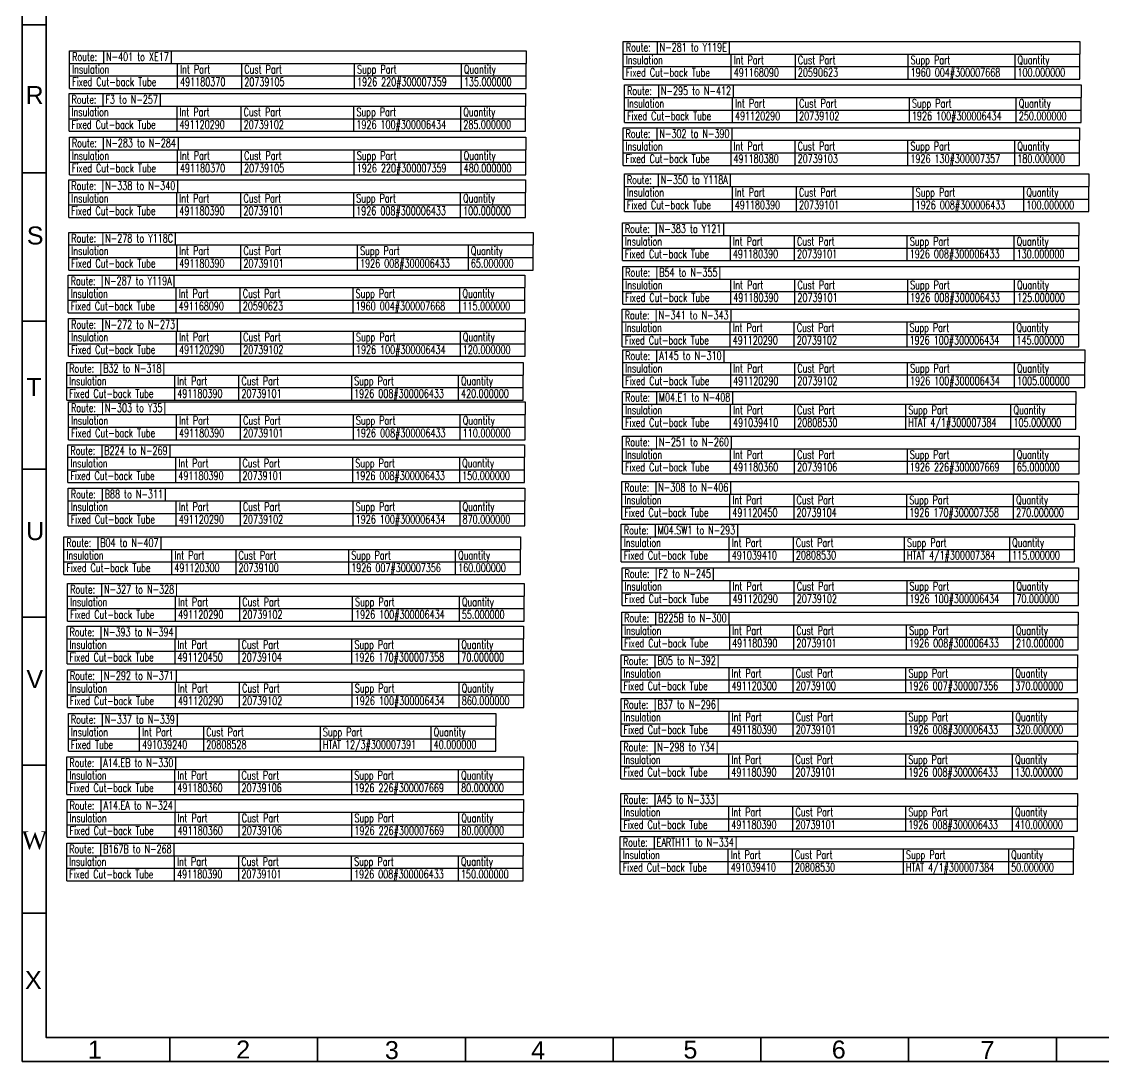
# Model space of a CAD drawing. Header units: millimetres. Extents: x -78 to 6757, y -2226 to 2184.
# Drawn here: x 3036 to 3940, y -873 to -4 of the extents above; entities that cross this region are included whole.
import ezdxf

# ---------------------------------------------------------------- set-up
doc = ezdxf.new("R2010")
doc.units = ezdxf.units.MM
doc.layers.add('Leoni-Framelayer', color=7, linetype='Continuous')
doc.styles.add('HS-TABLE-INSULATION', font='ROMANS.SHX', dxfattribs={"width": 0.7, "height": 7})
doc.styles.get("Standard").update_dxf_attribs({"font": 'TIMES.TTF'})
doc.linetypes.add('ZIPPED_TUBE', pattern='A,0.0001,-0.25,["~",Standard,S=1,R=0,X=-0.3,Y=-0.6],-0.25', length=0.5001)

# ---------------------------------------------------------------- blocks, each defined once
blk = doc.blocks.new('3rd page_new')
at = {"color": 92, "linetype": 'Continuous'}
blk.add_lwpolyline([(5136.47, -873.03), (3036.47, -873.03), (3036.47, 2096.98), (5136.47, 2096.98), (5136.47, -873.03), (5136.47, -873.03)], dxfattribs=at)
at = {"layer": 'Leoni-Framelayer', "linetype": 'Continuous', "lineweight": 35}
for p, q in [((3056.47, -6.78), (3036.47, -6.78)), ((3056.47, -130.53), (3036.47, -130.53)), ((3056.47, -254.28), (3036.47, -254.28)), ((3056.47, -378.03), (3036.47, -378.03)), ((3056.47, -501.78), (3036.47, -501.78)), ((3056.47, -625.53), (3036.47, -625.53)), ((3056.47, -749.28), (3036.47, -749.28)), ((3159.99, -873.03), (3159.99, -853.03)), ((3283.52, -873.03), (3283.52, -853.03)), ((3407.05, -873.03), (3407.05, -853.03)), ((3530.58, -873.03), (3530.58, -853.03)), ((3654.11, -873.03), (3654.11, -853.03)), ((3777.64, -873.03), (3777.64, -853.03)), ((3901.17, -873.03), (3901.17, -853.03))]:
    blk.add_line(p, q, dxfattribs=at)
for points in [[(5136.47, -873.03), (5136.47, 2096.97), (3036.47, 2096.97), (3036.47, -873.03)], [(5116.47, -853.03), (5116.47, 2076.97), (3056.47, 2076.97), (3056.47, -853.03)]]:
    blk.add_lwpolyline(points, close=True, dxfattribs=at)
at = {"layer": 'Leoni-Framelayer', "linetype": 'Continuous', "lineweight": 35, "char_height": 15}
for s, insert, width, attachment_point in [('{\\fArial|b0|i0|c0|p34;R}', (3039.25, -57.88), 1.6999, 1), ('{\\fArial|b0|i0|c0|p34;S}', (3040.34, -175.27), 1.6999, 1), ('{\\fArial|b0|i0|c0|p34;T}', (3039.91, -301.94), 1.6999, 1), ('{\\fArial|b0|i0|c0|p34;U}', (3039.79, -422.37), 1.6999, 1), ('{\\fArial|b0|i0|c0|p34;V}', (3040.02, -545.89), 1.6999, 1), ('W', (3036, -680.68), 1.6999, 1), ('{\\fArial|b0|i0|c0|p34;X}', (3038.83, -797.56), 1.6999, 1), ('{\\fArial|b0|i0|c0|p34;1}', (3091.38, -855.65), 125.5593, 1), ('{\\fArial|b0|i0|c0|p34;2}', (3227.05, -855.61), 1.6999, 3), ('{\\fArial|b0|i0|c0|p34;3}', (3351.41, -856.09), 1.6999, 3), ('{\\fArial|b0|i0|c0|p34;4}', (3473.7, -856.26), 1.6999, 3), ('{\\fArial|b0|i0|c0|p34;5}', (3589.37, -855.67), 1.6999, 1), ('{\\fArial|b0|i0|c0|p34;6}', (3725.05, -855.64), 1.6999, 3), ('{\\fArial|b0|i0|c0|p34;7}', (3849.4, -856.12), 1.6999, 3)]:
    blk.add_mtext(s, dxfattribs=dict(at, insert=insert, width=width, attachment_point=attachment_point))
blk = doc.blocks.new('3rd page_new1')
at = {"linetype": 'ZIPPED_TUBE'}
blk.add_blockref('3rd page_new', (0, 0), dxfattribs=at)
blk.add_blockref('3rd page_new', (0, 0), dxfattribs=at)
blk = doc.blocks.new('3rdpage')
at = {"linetype": 'ZIPPED_TUBE'}
blk.add_blockref('3rd page_new1', (0, 0), dxfattribs=at)
blk = doc.blocks.new('3rdpage_')
at = {"linetype": 'ZIPPED_TUBE'}
blk.add_blockref('3rdpage', (0, 0), dxfattribs=at)

msp = doc.modelspace()

# ---------------------------------------------------------------- linework, layer by layer
at = {"color": 7, "linetype": 'Continuous'}
for points in [[(3539.02, -31.1), (3539.02, -20.6)], [(3539.02, -20.6), (3920.75, -20.6)], [(3920.75, -20.6), (3920.75, -31.1)], [(3076.15, -38.96), (3076.15, -28.46)], [(3076.15, -28.46), (3457.88, -28.46)], [(3457.88, -28.46), (3457.88, -38.96)], [(3539.02, -31.1), (3920.75, -31.1)], [(3539.02, -52.1), (3539.02, -31.1)], [(3539.02, -52.1), (3539.02, -31.1)], [(3539.02, -31.1), (3920.75, -31.1)], [(3629.32, -52.1), (3629.32, -31.1)], [(3682.96, -52.1), (3682.96, -31.1)], [(3777.23, -52.1), (3777.23, -31.1)], [(3866.6, -52.1), (3866.6, -31.1)], [(3920.75, -52.1), (3920.75, -31.1)], [(3920.75, -52.1), (3920.75, -31.1)], [(3076.15, -38.96), (3457.88, -38.96)], [(3076.15, -59.96), (3076.15, -38.96)], [(3076.15, -59.96), (3076.15, -38.96)], [(3076.15, -38.96), (3457.88, -38.96)], [(3166.45, -59.96), (3166.45, -38.96)], [(3220.09, -59.96), (3220.09, -38.96)], [(3314.36, -59.96), (3314.36, -38.96)], [(3403.73, -59.96), (3403.73, -38.96)], [(3457.88, -59.96), (3457.88, -38.96)], [(3457.88, -59.96), (3457.88, -38.96)], [(3539.02, -41.6), (3920.75, -41.6)], [(3076.15, -49.46), (3457.88, -49.46)], [(3539.02, -52.1), (3920.75, -52.1)], [(3539.02, -52.1), (3920.75, -52.1)], [(3076.15, -59.96), (3457.88, -59.96)], [(3076.15, -59.96), (3457.88, -59.96)], [(3540.11, -67.45), (3540.11, -56.95)], [(3540.11, -56.95), (3921.84, -56.95)], [(3921.84, -56.95), (3921.84, -67.45)], [(3075.64, -74.66), (3075.64, -64.16)], [(3075.64, -64.16), (3457.37, -64.16)], [(3457.37, -64.16), (3457.37, -74.66)], [(3540.11, -67.45), (3921.84, -67.45)], [(3540.11, -88.45), (3540.11, -67.45)], [(3540.11, -88.45), (3540.11, -67.45)], [(3540.11, -67.45), (3921.84, -67.45)], [(3630.41, -88.45), (3630.41, -67.45)], [(3684.05, -88.45), (3684.05, -67.45)], [(3778.32, -88.45), (3778.32, -67.45)], [(3867.69, -88.45), (3867.69, -67.45)], [(3921.84, -88.45), (3921.84, -67.45)], [(3921.84, -88.45), (3921.84, -67.45)], [(3075.64, -74.66), (3457.37, -74.66)], [(3075.64, -95.66), (3075.64, -74.66)], [(3075.64, -95.66), (3075.64, -74.66)], [(3075.64, -74.66), (3457.37, -74.66)], [(3165.94, -95.66), (3165.94, -74.66)], [(3219.58, -95.66), (3219.58, -74.66)], [(3313.85, -95.66), (3313.85, -74.66)], [(3403.22, -95.66), (3403.22, -74.66)], [(3457.37, -95.66), (3457.37, -74.66)], [(3457.37, -95.66), (3457.37, -74.66)], [(3540.11, -77.95), (3921.84, -77.95)], [(3075.64, -85.16), (3457.37, -85.16)], [(3540.11, -88.45), (3921.84, -88.45)], [(3540.11, -88.45), (3921.84, -88.45)], [(3075.64, -95.66), (3457.37, -95.66)], [(3075.64, -95.66), (3457.37, -95.66)], [(3538.84, -103.21), (3538.84, -92.71)], [(3538.84, -92.71), (3920.57, -92.71)], [(3920.57, -92.71), (3920.57, -103.21)], [(3075.97, -111.07), (3075.97, -100.57)], [(3075.97, -100.57), (3457.7, -100.57)], [(3457.7, -100.57), (3457.7, -111.07)], [(3538.84, -103.21), (3920.57, -103.21)], [(3538.84, -124.21), (3538.84, -103.21)], [(3538.84, -124.21), (3538.84, -103.21)], [(3538.84, -103.21), (3920.57, -103.21)], [(3629.14, -124.21), (3629.14, -103.21)], [(3682.78, -124.21), (3682.78, -103.21)], [(3777.05, -124.21), (3777.05, -103.21)], [(3866.41, -124.21), (3866.41, -103.21)], [(3920.57, -124.21), (3920.57, -103.21)], [(3920.57, -124.21), (3920.57, -103.21)], [(3075.97, -111.07), (3457.7, -111.07)], [(3075.97, -132.07), (3075.97, -111.07)], [(3075.97, -132.07), (3075.97, -111.07)], [(3075.97, -111.07), (3457.7, -111.07)], [(3166.27, -132.07), (3166.27, -111.07)], [(3219.91, -132.07), (3219.91, -111.07)], [(3314.18, -132.07), (3314.18, -111.07)], [(3403.55, -132.07), (3403.55, -111.07)], [(3457.7, -132.07), (3457.7, -111.07)], [(3457.7, -132.07), (3457.7, -111.07)], [(3538.84, -113.71), (3920.57, -113.71)], [(3075.97, -121.57), (3457.7, -121.57)], [(3538.84, -124.21), (3920.57, -124.21)], [(3538.84, -124.21), (3920.57, -124.21)], [(3075.97, -132.07), (3457.7, -132.07)], [(3075.97, -132.07), (3457.7, -132.07)], [(3539.96, -141.84), (3539.96, -131.34)], [(3539.96, -131.34), (3928.22, -131.34)], [(3928.22, -131.34), (3928.22, -141.84)], [(3075.46, -146.78), (3075.46, -136.28)], [(3075.46, -136.28), (3457.19, -136.28)], [(3457.19, -136.28), (3457.19, -146.78)], [(3539.96, -141.84), (3928.22, -141.84)], [(3539.96, -162.84), (3539.96, -141.84)], [(3539.96, -162.84), (3539.96, -141.84)], [(3539.96, -141.84), (3928.22, -141.84)], [(3630.26, -162.84), (3630.26, -141.84)], [(3683.9, -162.84), (3683.9, -141.84)], [(3781.43, -162.84), (3781.43, -141.84)], [(3874.07, -162.84), (3874.07, -141.84)], [(3928.22, -162.84), (3928.22, -141.84)], [(3928.22, -162.84), (3928.22, -141.84)], [(3075.46, -146.78), (3457.19, -146.78)], [(3075.46, -167.78), (3075.46, -146.78)], [(3075.46, -167.78), (3075.46, -146.78)], [(3075.46, -146.78), (3457.19, -146.78)], [(3165.76, -167.78), (3165.76, -146.78)], [(3219.4, -167.78), (3219.4, -146.78)], [(3313.67, -167.78), (3313.67, -146.78)], [(3403.03, -167.78), (3403.03, -146.78)], [(3457.19, -167.78), (3457.19, -146.78)], [(3457.19, -167.78), (3457.19, -146.78)], [(3539.96, -152.34), (3928.22, -152.34)], [(3075.46, -157.28), (3457.19, -157.28)], [(3075.46, -167.78), (3457.19, -167.78)], [(3075.46, -167.78), (3457.19, -167.78)], [(3539.96, -162.84), (3928.22, -162.84)], [(3539.96, -162.84), (3928.22, -162.84)], [(3075.44, -190.64), (3075.44, -180.14)], [(3075.44, -180.14), (3463.71, -180.14)], [(3463.71, -180.14), (3463.71, -190.64)], [(3538.31, -182.78), (3538.31, -172.28)], [(3538.31, -172.28), (3920.04, -172.28)], [(3920.04, -172.28), (3920.04, -182.78)], [(3538.31, -182.78), (3920.04, -182.78)], [(3538.31, -203.78), (3538.31, -182.78)], [(3538.31, -203.78), (3538.31, -182.78)], [(3538.31, -182.78), (3920.04, -182.78)], [(3628.61, -203.78), (3628.61, -182.78)], [(3682.25, -203.78), (3682.25, -182.78)], [(3776.52, -203.78), (3776.52, -182.78)], [(3865.89, -203.78), (3865.89, -182.78)], [(3920.04, -203.78), (3920.04, -182.78)], [(3920.04, -203.78), (3920.04, -182.78)], [(3075.44, -190.64), (3463.71, -190.64)], [(3075.44, -211.64), (3075.44, -190.64)], [(3075.44, -211.64), (3075.44, -190.64)], [(3075.44, -190.64), (3463.71, -190.64)], [(3165.74, -211.64), (3165.74, -190.64)], [(3219.38, -211.64), (3219.38, -190.64)], [(3316.92, -211.64), (3316.92, -190.64)], [(3409.55, -211.64), (3409.55, -190.64)], [(3463.71, -211.64), (3463.71, -190.64)], [(3463.71, -211.64), (3463.71, -190.64)], [(3538.31, -193.28), (3920.04, -193.28)], [(3075.44, -201.14), (3463.71, -201.14)], [(3538.31, -203.78), (3920.04, -203.78)], [(3538.31, -203.78), (3920.04, -203.78)], [(3074.93, -226.35), (3074.93, -215.85)], [(3074.93, -215.85), (3456.66, -215.85)], [(3075.44, -211.64), (3463.71, -211.64)], [(3075.44, -211.64), (3463.71, -211.64)], [(3456.66, -215.85), (3456.66, -226.35)], [(3538.64, -219.2), (3538.64, -208.7)], [(3538.64, -208.7), (3920.37, -208.7)], [(3920.37, -208.7), (3920.37, -219.2)], [(3538.64, -219.2), (3920.37, -219.2)], [(3538.64, -240.2), (3538.64, -219.2)], [(3538.64, -240.2), (3538.64, -219.2)], [(3538.64, -219.2), (3920.37, -219.2)], [(3628.94, -240.2), (3628.94, -219.2)], [(3682.58, -240.2), (3682.58, -219.2)], [(3776.85, -240.2), (3776.85, -219.2)], [(3866.22, -240.2), (3866.22, -219.2)], [(3920.37, -240.2), (3920.37, -219.2)], [(3920.37, -240.2), (3920.37, -219.2)], [(3074.93, -226.35), (3456.66, -226.35)], [(3074.93, -247.35), (3074.93, -226.35)], [(3074.93, -247.35), (3074.93, -226.35)], [(3074.93, -226.35), (3456.66, -226.35)], [(3165.23, -247.35), (3165.23, -226.35)], [(3218.87, -247.35), (3218.87, -226.35)], [(3313.14, -247.35), (3313.14, -226.35)], [(3402.51, -247.35), (3402.51, -226.35)], [(3456.66, -247.35), (3456.66, -226.35)], [(3456.66, -247.35), (3456.66, -226.35)], [(3538.64, -229.7), (3920.37, -229.7)], [(3074.93, -236.85), (3456.66, -236.85)], [(3538.64, -240.2), (3920.37, -240.2)], [(3538.64, -240.2), (3920.37, -240.2)], [(3074.93, -247.35), (3456.66, -247.35)], [(3074.93, -247.35), (3456.66, -247.35)], [(3075.26, -262.76), (3075.26, -252.26)], [(3075.26, -252.26), (3456.99, -252.26)], [(3456.99, -252.26), (3456.99, -262.76)], [(3538.13, -254.9), (3538.13, -244.4)], [(3538.13, -244.4), (3919.86, -244.4)], [(3919.86, -244.4), (3919.86, -254.9)], [(3538.13, -254.9), (3919.86, -254.9)], [(3538.13, -275.9), (3538.13, -254.9)], [(3538.13, -275.9), (3538.13, -254.9)], [(3538.13, -254.9), (3919.86, -254.9)], [(3628.43, -275.9), (3628.43, -254.9)], [(3682.07, -275.9), (3682.07, -254.9)], [(3776.34, -275.9), (3776.34, -254.9)], [(3865.7, -275.9), (3865.7, -254.9)], [(3919.86, -275.9), (3919.86, -254.9)], [(3919.86, -275.9), (3919.86, -254.9)], [(3075.26, -262.76), (3456.99, -262.76)], [(3075.26, -283.76), (3075.26, -262.76)], [(3075.26, -283.76), (3075.26, -262.76)], [(3075.26, -262.76), (3456.99, -262.76)], [(3165.56, -283.76), (3165.56, -262.76)], [(3219.2, -283.76), (3219.2, -262.76)], [(3313.47, -283.76), (3313.47, -262.76)], [(3402.84, -283.76), (3402.84, -262.76)], [(3456.99, -283.76), (3456.99, -262.76)], [(3456.99, -283.76), (3456.99, -262.76)], [(3538.13, -265.4), (3919.86, -265.4)], [(3075.26, -273.26), (3456.99, -273.26)], [(3538.13, -275.9), (3919.86, -275.9)], [(3538.13, -275.9), (3919.86, -275.9)], [(3538.58, -288.87), (3538.58, -278.37)], [(3538.58, -278.37), (3924.96, -278.37)], [(3924.96, -278.37), (3924.96, -288.87)], [(3073.76, -299.46), (3073.76, -288.96)], [(3073.76, -288.96), (3455.49, -288.96)], [(3075.26, -283.76), (3456.99, -283.76)], [(3075.26, -283.76), (3456.99, -283.76)], [(3455.49, -288.96), (3455.49, -299.46)], [(3538.58, -288.87), (3924.96, -288.87)], [(3538.58, -309.87), (3538.58, -288.87)], [(3538.58, -309.87), (3538.58, -288.87)], [(3538.58, -288.87), (3924.96, -288.87)], [(3628.88, -309.87), (3628.88, -288.87)], [(3682.52, -309.87), (3682.52, -288.87)], [(3776.79, -309.87), (3776.79, -288.87)], [(3866.16, -309.87), (3866.16, -288.87)], [(3924.96, -309.87), (3924.96, -288.87)], [(3924.96, -309.87), (3924.96, -288.87)], [(3073.76, -299.46), (3455.49, -299.46)], [(3073.76, -320.46), (3073.76, -299.46)], [(3073.76, -320.46), (3073.76, -299.46)], [(3073.76, -299.46), (3455.49, -299.46)], [(3164.06, -320.46), (3164.06, -299.46)], [(3217.7, -320.46), (3217.7, -299.46)], [(3311.97, -320.46), (3311.97, -299.46)], [(3401.33, -320.46), (3401.33, -299.46)], [(3455.49, -320.46), (3455.49, -299.46)], [(3455.49, -320.46), (3455.49, -299.46)], [(3538.58, -299.37), (3924.96, -299.37)], [(3073.76, -309.96), (3455.49, -309.96)], [(3538.46, -323.68), (3538.46, -313.18)], [(3538.46, -313.18), (3917.39, -313.18)], [(3538.58, -309.87), (3924.96, -309.87)], [(3538.58, -309.87), (3924.96, -309.87)], [(3917.39, -313.18), (3917.39, -323.68)], [(3073.76, -320.46), (3455.49, -320.46)], [(3073.76, -320.46), (3455.49, -320.46)], [(3075.2, -332.43), (3075.2, -321.93)], [(3075.2, -321.93), (3456.93, -321.93)], [(3456.93, -321.93), (3456.93, -332.43)], [(3538.46, -323.68), (3917.39, -323.68)], [(3538.46, -344.68), (3538.46, -323.68)], [(3538.46, -344.68), (3538.46, -323.68)], [(3538.46, -323.68), (3917.39, -323.68)], [(3628.76, -344.68), (3628.76, -323.68)], [(3682.4, -344.68), (3682.4, -323.68)], [(3775.27, -344.68), (3775.27, -323.68)], [(3863.24, -344.68), (3863.24, -323.68)], [(3917.39, -344.68), (3917.39, -323.68)], [(3917.39, -344.68), (3917.39, -323.68)], [(3075.2, -332.43), (3456.93, -332.43)], [(3075.2, -353.43), (3075.2, -332.43)], [(3075.2, -353.43), (3075.2, -332.43)], [(3075.2, -332.43), (3456.93, -332.43)], [(3165.5, -353.43), (3165.5, -332.43)], [(3219.14, -353.43), (3219.14, -332.43)], [(3313.41, -353.43), (3313.41, -332.43)], [(3402.78, -353.43), (3402.78, -332.43)], [(3456.93, -353.43), (3456.93, -332.43)], [(3456.93, -353.43), (3456.93, -332.43)], [(3538.46, -334.18), (3917.39, -334.18)], [(3075.2, -342.93), (3456.93, -342.93)], [(3538.4, -360.98), (3538.4, -350.48)], [(3538.4, -350.48), (3920.13, -350.48)], [(3538.46, -344.68), (3917.39, -344.68)], [(3538.46, -344.68), (3917.39, -344.68)], [(3920.13, -350.48), (3920.13, -360.98)], [(3074.69, -368.14), (3074.69, -357.64)], [(3074.69, -357.64), (3456.42, -357.64)], [(3075.2, -353.43), (3456.93, -353.43)], [(3075.2, -353.43), (3456.93, -353.43)], [(3456.42, -357.64), (3456.42, -368.14)], [(3538.4, -360.98), (3920.13, -360.98)], [(3538.4, -381.98), (3538.4, -360.98)], [(3538.4, -381.98), (3538.4, -360.98)], [(3538.4, -360.98), (3920.13, -360.98)], [(3628.7, -381.98), (3628.7, -360.98)], [(3682.34, -381.98), (3682.34, -360.98)], [(3776.61, -381.98), (3776.61, -360.98)], [(3865.98, -381.98), (3865.98, -360.98)], [(3920.13, -381.98), (3920.13, -360.98)], [(3920.13, -381.98), (3920.13, -360.98)], [(3074.69, -368.14), (3456.42, -368.14)], [(3074.69, -389.14), (3074.69, -368.14)], [(3074.69, -389.14), (3074.69, -368.14)], [(3074.69, -368.14), (3456.42, -368.14)], [(3164.99, -389.14), (3164.99, -368.14)], [(3218.63, -389.14), (3218.63, -368.14)], [(3312.9, -389.14), (3312.9, -368.14)], [(3402.27, -389.14), (3402.27, -368.14)], [(3456.42, -389.14), (3456.42, -368.14)], [(3456.42, -389.14), (3456.42, -368.14)], [(3074.69, -378.64), (3456.42, -378.64)], [(3538.4, -371.48), (3920.13, -371.48)], [(3537.87, -398.9), (3537.87, -388.4)], [(3537.87, -388.4), (3919.6, -388.4)], [(3538.4, -381.98), (3920.13, -381.98)], [(3538.4, -381.98), (3920.13, -381.98)], [(3919.6, -388.4), (3919.6, -398.9)], [(3074.69, -389.14), (3456.42, -389.14)], [(3074.69, -389.14), (3456.42, -389.14)], [(3075.02, -404.55), (3075.02, -394.05)], [(3075.02, -394.05), (3456.75, -394.05)], [(3456.75, -394.05), (3456.75, -404.55)], [(3075.02, -404.55), (3456.75, -404.55)], [(3075.02, -425.55), (3075.02, -404.55)], [(3075.02, -425.55), (3075.02, -404.55)], [(3075.02, -404.55), (3456.75, -404.55)], [(3165.32, -425.55), (3165.32, -404.55)], [(3218.96, -425.55), (3218.96, -404.55)], [(3313.23, -425.55), (3313.23, -404.55)], [(3402.6, -425.55), (3402.6, -404.55)], [(3456.75, -425.55), (3456.75, -404.55)], [(3456.75, -425.55), (3456.75, -404.55)], [(3537.87, -398.9), (3919.6, -398.9)], [(3537.87, -419.9), (3537.87, -398.9)], [(3537.87, -419.9), (3537.87, -398.9)], [(3537.87, -398.9), (3919.6, -398.9)], [(3628.17, -419.9), (3628.17, -398.9)], [(3681.81, -419.9), (3681.81, -398.9)], [(3776.08, -419.9), (3776.08, -398.9)], [(3865.45, -419.9), (3865.45, -398.9)], [(3919.6, -419.9), (3919.6, -398.9)], [(3919.6, -419.9), (3919.6, -398.9)], [(3075.02, -415.05), (3456.75, -415.05)], [(3537.87, -409.4), (3919.6, -409.4)], [(3537.36, -434.61), (3537.36, -424.11)], [(3537.36, -424.11), (3916.29, -424.11)], [(3537.87, -419.9), (3919.6, -419.9)], [(3537.87, -419.9), (3919.6, -419.9)], [(3916.29, -424.11), (3916.29, -434.61)], [(3075.02, -425.55), (3456.75, -425.55)], [(3075.02, -425.55), (3456.75, -425.55)], [(3071.31, -445.1), (3071.31, -434.6)], [(3071.31, -434.6), (3453.05, -434.6)], [(3453.05, -434.6), (3453.05, -445.1)], [(3537.36, -434.61), (3916.29, -434.61)], [(3537.36, -455.61), (3537.36, -434.61)], [(3537.36, -455.61), (3537.36, -434.61)], [(3537.36, -434.61), (3916.29, -434.61)], [(3627.66, -455.61), (3627.66, -434.61)], [(3681.3, -455.61), (3681.3, -434.61)], [(3774.17, -455.61), (3774.17, -434.61)], [(3862.14, -455.61), (3862.14, -434.61)], [(3916.29, -455.61), (3916.29, -434.61)], [(3916.29, -455.61), (3916.29, -434.61)], [(3071.31, -445.1), (3453.05, -445.1)], [(3071.31, -466.1), (3071.31, -445.1)], [(3071.31, -466.1), (3071.31, -445.1)], [(3071.31, -445.1), (3453.05, -445.1)], [(3161.61, -466.1), (3161.61, -445.1)], [(3215.26, -466.1), (3215.26, -445.1)], [(3309.52, -466.1), (3309.52, -445.1)], [(3398.89, -466.1), (3398.89, -445.1)], [(3453.05, -466.1), (3453.05, -445.1)], [(3453.05, -466.1), (3453.05, -445.1)], [(3537.36, -445.11), (3916.29, -445.11)], [(3071.31, -455.6), (3453.05, -455.6)], [(3537.36, -455.61), (3916.29, -455.61)], [(3537.36, -455.61), (3916.29, -455.61)], [(3538.08, -471), (3538.08, -460.5)], [(3538.08, -460.5), (3919.82, -460.5)], [(3919.82, -460.5), (3919.82, -471)], [(3071.31, -466.1), (3453.05, -466.1)], [(3071.31, -466.1), (3453.05, -466.1)], [(3074.49, -484.12), (3074.49, -473.62)], [(3074.49, -473.62), (3456.23, -473.62)], [(3456.23, -473.62), (3456.23, -484.12)], [(3538.08, -471), (3919.82, -471)], [(3538.08, -492), (3538.08, -471)], [(3538.08, -492), (3538.08, -471)], [(3538.08, -471), (3919.82, -471)], [(3628.38, -492), (3628.38, -471)], [(3682.03, -492), (3682.03, -471)], [(3776.29, -492), (3776.29, -471)], [(3865.66, -492), (3865.66, -471)], [(3919.82, -492), (3919.82, -471)], [(3919.82, -492), (3919.82, -471)], [(3074.49, -484.12), (3456.23, -484.12)], [(3074.49, -505.12), (3074.49, -484.12)], [(3074.49, -505.12), (3074.49, -484.12)], [(3074.49, -484.12), (3456.23, -484.12)], [(3164.79, -505.12), (3164.79, -484.12)], [(3218.44, -505.12), (3218.44, -484.12)], [(3312.7, -505.12), (3312.7, -484.12)], [(3402.07, -505.12), (3402.07, -484.12)], [(3456.23, -505.12), (3456.23, -484.12)], [(3456.23, -505.12), (3456.23, -484.12)], [(3538.08, -481.5), (3919.82, -481.5)], [(3074.49, -494.62), (3456.23, -494.62)], [(3538.08, -492), (3919.82, -492)], [(3538.08, -492), (3919.82, -492)], [(3074.49, -505.12), (3456.23, -505.12)], [(3074.49, -505.12), (3456.23, -505.12)], [(3537.74, -508.09), (3537.74, -497.59)], [(3537.74, -497.59), (3919.47, -497.59)], [(3919.47, -497.59), (3919.47, -508.09)], [(3073.98, -519.82), (3073.98, -509.32)], [(3073.98, -509.32), (3455.71, -509.32)], [(3455.71, -509.32), (3455.71, -519.82)], [(3537.74, -508.09), (3919.47, -508.09)], [(3537.74, -529.09), (3537.74, -508.09)], [(3537.74, -529.09), (3537.74, -508.09)], [(3537.74, -508.09), (3919.47, -508.09)], [(3628.04, -529.09), (3628.04, -508.09)], [(3681.68, -529.09), (3681.68, -508.09)], [(3775.95, -529.09), (3775.95, -508.09)], [(3865.32, -529.09), (3865.32, -508.09)], [(3919.47, -529.09), (3919.47, -508.09)], [(3919.47, -529.09), (3919.47, -508.09)], [(3073.98, -519.82), (3455.71, -519.82)], [(3073.98, -540.82), (3073.98, -519.82)], [(3073.98, -540.82), (3073.98, -519.82)], [(3073.98, -519.82), (3455.71, -519.82)], [(3164.28, -540.82), (3164.28, -519.82)], [(3217.92, -540.82), (3217.92, -519.82)], [(3312.19, -540.82), (3312.19, -519.82)], [(3401.56, -540.82), (3401.56, -519.82)], [(3455.71, -540.82), (3455.71, -519.82)], [(3455.71, -540.82), (3455.71, -519.82)], [(3537.74, -518.59), (3919.47, -518.59)], [(3073.98, -530.32), (3455.71, -530.32)], [(3537.23, -543.79), (3537.23, -533.29)], [(3537.23, -533.29), (3918.96, -533.29)], [(3537.74, -529.09), (3919.47, -529.09)], [(3537.74, -529.09), (3919.47, -529.09)], [(3918.96, -533.29), (3918.96, -543.79)], [(3073.98, -540.82), (3455.71, -540.82)], [(3073.98, -540.82), (3455.71, -540.82)], [(3074.31, -556.23), (3074.31, -545.73)], [(3074.31, -545.73), (3456.04, -545.73)], [(3456.04, -545.73), (3456.04, -556.23)], [(3537.23, -543.79), (3918.96, -543.79)], [(3537.23, -564.79), (3537.23, -543.79)], [(3537.23, -564.79), (3537.23, -543.79)], [(3537.23, -543.79), (3918.96, -543.79)], [(3627.53, -564.79), (3627.53, -543.79)], [(3681.17, -564.79), (3681.17, -543.79)], [(3775.44, -564.79), (3775.44, -543.79)], [(3864.8, -564.79), (3864.8, -543.79)], [(3918.96, -564.79), (3918.96, -543.79)], [(3918.96, -564.79), (3918.96, -543.79)], [(3074.31, -556.23), (3456.04, -556.23)], [(3074.31, -577.23), (3074.31, -556.23)], [(3074.31, -577.23), (3074.31, -556.23)], [(3074.31, -556.23), (3456.04, -556.23)], [(3164.61, -577.23), (3164.61, -556.23)], [(3218.25, -577.23), (3218.25, -556.23)], [(3312.52, -577.23), (3312.52, -556.23)], [(3401.89, -577.23), (3401.89, -556.23)], [(3456.04, -577.23), (3456.04, -556.23)], [(3456.04, -577.23), (3456.04, -556.23)], [(3537.23, -554.29), (3918.96, -554.29)], [(3074.31, -566.73), (3456.04, -566.73)], [(3537.23, -564.79), (3918.96, -564.79)], [(3537.23, -564.79), (3918.96, -564.79)], [(3074.31, -577.23), (3456.04, -577.23)], [(3074.31, -577.23), (3456.04, -577.23)], [(3537.26, -580.36), (3537.26, -569.86)], [(3537.26, -569.86), (3918.99, -569.86)], [(3918.99, -569.86), (3918.99, -580.36)], [(3075.1, -592.87), (3075.1, -582.37)], [(3075.1, -582.37), (3432.61, -582.37)], [(3432.61, -582.37), (3432.61, -592.87)], [(3537.26, -580.36), (3918.99, -580.36)], [(3537.26, -601.36), (3537.26, -580.36)], [(3537.26, -601.36), (3537.26, -580.36)], [(3537.26, -580.36), (3918.99, -580.36)], [(3627.56, -601.36), (3627.56, -580.36)], [(3681.2, -601.36), (3681.2, -580.36)], [(3775.47, -601.36), (3775.47, -580.36)], [(3864.84, -601.36), (3864.84, -580.36)], [(3918.99, -601.36), (3918.99, -580.36)], [(3918.99, -601.36), (3918.99, -580.36)], [(3075.1, -592.87), (3432.61, -592.87)], [(3075.1, -613.87), (3075.1, -592.87)], [(3075.1, -613.87), (3075.1, -592.87)], [(3075.1, -592.87), (3432.61, -592.87)], [(3134.64, -613.87), (3134.64, -592.87)], [(3188.29, -613.87), (3188.29, -592.87)], [(3285.82, -613.87), (3285.82, -592.87)], [(3378.45, -613.87), (3378.45, -592.87)], [(3432.61, -613.87), (3432.61, -592.87)], [(3432.61, -613.87), (3432.61, -592.87)], [(3537.26, -590.86), (3918.99, -590.86)], [(3075.1, -603.37), (3432.61, -603.37)], [(3537.05, -615.91), (3537.05, -605.41)], [(3537.05, -605.41), (3918.78, -605.41)], [(3537.26, -601.36), (3918.99, -601.36)], [(3537.26, -601.36), (3918.99, -601.36)], [(3918.78, -605.41), (3918.78, -615.91)], [(3075.1, -613.87), (3432.61, -613.87)], [(3075.1, -613.87), (3432.61, -613.87)], [(3073.85, -629), (3073.85, -618.5)], [(3073.85, -618.5), (3455.58, -618.5)], [(3455.58, -618.5), (3455.58, -629)], [(3537.05, -615.91), (3918.78, -615.91)], [(3537.05, -636.91), (3537.05, -615.91)], [(3537.05, -636.91), (3537.05, -615.91)], [(3537.05, -615.91), (3918.78, -615.91)], [(3627.35, -636.91), (3627.35, -615.91)], [(3680.99, -636.91), (3680.99, -615.91)], [(3775.26, -636.91), (3775.26, -615.91)], [(3864.62, -636.91), (3864.62, -615.91)], [(3918.78, -636.91), (3918.78, -615.91)], [(3918.78, -636.91), (3918.78, -615.91)], [(3073.85, -629), (3455.58, -629)], [(3073.85, -650), (3073.85, -629)], [(3073.85, -650), (3073.85, -629)], [(3073.85, -629), (3455.58, -629)], [(3164.15, -650), (3164.15, -629)], [(3217.79, -650), (3217.79, -629)], [(3312.06, -650), (3312.06, -629)], [(3401.42, -650), (3401.42, -629)], [(3455.58, -650), (3455.58, -629)], [(3455.58, -650), (3455.58, -629)], [(3537.05, -626.41), (3918.78, -626.41)], [(3073.85, -639.5), (3455.58, -639.5)], [(3537.05, -636.91), (3918.78, -636.91)], [(3537.05, -636.91), (3918.78, -636.91)], [(3073.85, -650), (3455.58, -650)], [(3073.85, -650), (3455.58, -650)], [(3537.03, -659.77), (3537.03, -649.27)], [(3537.03, -649.27), (3918.76, -649.27)], [(3918.76, -649.27), (3918.76, -659.77)], [(3074.01, -664.74), (3074.01, -654.24)], [(3074.01, -654.24), (3455.74, -654.24)], [(3455.74, -654.24), (3455.74, -664.74)], [(3537.03, -659.77), (3918.76, -659.77)], [(3537.03, -680.77), (3537.03, -659.77)], [(3537.03, -680.77), (3537.03, -659.77)], [(3537.03, -659.77), (3918.76, -659.77)], [(3627.33, -680.77), (3627.33, -659.77)], [(3680.97, -680.77), (3680.97, -659.77)], [(3775.24, -680.77), (3775.24, -659.77)], [(3864.61, -680.77), (3864.61, -659.77)], [(3918.76, -680.77), (3918.76, -659.77)], [(3918.76, -680.77), (3918.76, -659.77)], [(3074.01, -664.74), (3455.74, -664.74)], [(3074.01, -685.74), (3074.01, -664.74)], [(3074.01, -685.74), (3074.01, -664.74)], [(3074.01, -664.74), (3455.74, -664.74)], [(3164.31, -685.74), (3164.31, -664.74)], [(3217.95, -685.74), (3217.95, -664.74)], [(3312.22, -685.74), (3312.22, -664.74)], [(3401.58, -685.74), (3401.58, -664.74)], [(3455.74, -685.74), (3455.74, -664.74)], [(3455.74, -685.74), (3455.74, -664.74)], [(3074.01, -675.24), (3455.74, -675.24)], [(3537.03, -670.27), (3918.76, -670.27)], [(3074.01, -685.74), (3455.74, -685.74)], [(3074.01, -685.74), (3455.74, -685.74)], [(3536.52, -695.48), (3536.52, -684.98)], [(3536.52, -684.98), (3915.45, -684.98)], [(3537.03, -680.77), (3918.76, -680.77)], [(3537.03, -680.77), (3918.76, -680.77)], [(3915.45, -684.98), (3915.45, -695.48)], [(3073.67, -701.12), (3073.67, -690.62)], [(3073.67, -690.62), (3455.4, -690.62)], [(3455.4, -690.62), (3455.4, -701.12)], [(3536.52, -695.48), (3915.45, -695.48)], [(3536.52, -716.48), (3536.52, -695.48)], [(3536.52, -716.48), (3536.52, -695.48)], [(3536.52, -695.48), (3915.45, -695.48)], [(3626.82, -716.48), (3626.82, -695.48)], [(3680.46, -716.48), (3680.46, -695.48)], [(3773.33, -716.48), (3773.33, -695.48)], [(3861.3, -716.48), (3861.3, -695.48)], [(3915.45, -716.48), (3915.45, -695.48)], [(3915.45, -716.48), (3915.45, -695.48)], [(3073.67, -701.12), (3455.4, -701.12)], [(3073.67, -722.12), (3073.67, -701.12)], [(3073.67, -722.12), (3073.67, -701.12)], [(3073.67, -701.12), (3455.4, -701.12)], [(3163.97, -722.12), (3163.97, -701.12)], [(3217.61, -722.12), (3217.61, -701.12)], [(3311.88, -722.12), (3311.88, -701.12)], [(3401.24, -722.12), (3401.24, -701.12)], [(3455.4, -722.12), (3455.4, -701.12)], [(3455.4, -722.12), (3455.4, -701.12)], [(3073.67, -711.62), (3455.4, -711.62)], [(3536.52, -705.98), (3915.45, -705.98)], [(3073.67, -722.12), (3455.4, -722.12)], [(3073.67, -722.12), (3455.4, -722.12)], [(3536.52, -716.48), (3915.45, -716.48)], [(3536.52, -716.48), (3915.45, -716.48)]]:
    msp.add_lwpolyline(points, dxfattribs=at)

# ---------------------------------------------------------------- block references
at = {"linetype": 'ZIPPED_TUBE'}
msp.add_blockref('3rdpage_', (0, 0), dxfattribs=at)

# ---------------------------------------------------------------- texts
at = {"color": 7, "linetype": 'Continuous', "style": 'HS-TABLE-INSULATION', "width": 0.7}
for p in [(3541.12, -29), (3078.25, -36.86), (3542.21, -65.35), (3077.74, -72.56), (3540.94, -101.11), (3078.07, -108.97), (3542.06, -139.74), (3077.56, -144.68), (3540.41, -180.68), (3077.54, -188.54), (3540.74, -217.1), (3077.03, -224.25), (3540.23, -252.8), (3077.36, -260.66), (3540.68, -286.77), (3075.86, -297.36), (3540.56, -321.58), (3077.3, -330.33), (3540.5, -358.88), (3076.79, -366.04), (3077.12, -402.45), (3539.97, -396.8), (3539.46, -432.51), (3073.41, -443), (3540.18, -468.9), (3076.59, -482.02), (3539.84, -505.99), (3076.08, -517.72), (3539.33, -541.69), (3076.41, -554.13), (3539.36, -578.26), (3077.2, -590.77), (3539.15, -613.81), (3075.95, -626.9), (3539.13, -657.67), (3076.11, -662.64), (3538.62, -693.38), (3075.77, -699.02)]:
    msp.add_text('Route:', height=7, dxfattribs=at).set_placement(p)
at = {"color": 92, "linetype": 'Continuous', "style": 'HS-TABLE-INSULATION', "width": 0.7}
for s, p in [('[N-281 to Y119E]', (3566.53, -29)), ('[N-401 to XE17]', (3103.66, -36.86)), ('Fixed Cut-back Tube ', (3541.12, -50)), ('491168090 ', (3631.42, -50)), ('20590623 ', (3685.06, -50)), ('1960 004#300007668 ', (3779.33, -50)), ('100.000000 ', (3868.7, -50)), ('Fixed Cut-back Tube ', (3078.25, -57.86)), ('491180370 ', (3168.55, -57.86)), ('20739105 ', (3222.19, -57.86)), ('1926 220#300007359 ', (3316.46, -57.86)), ('135.000000 ', (3405.83, -57.86)), ('[N-295 to N-412]', (3567.62, -65.35)), ('[F3 to N-257]', (3103.15, -72.56)), ('Fixed Cut-back Tube ', (3542.21, -86.35)), ('491120290 ', (3632.51, -86.35)), ('20739102 ', (3686.15, -86.35)), ('1926 100#300006434 ', (3780.42, -86.35)), ('250.000000 ', (3869.79, -86.35)), ('Fixed Cut-back Tube ', (3077.74, -93.56)), ('491120290 ', (3168.04, -93.56)), ('20739102 ', (3221.68, -93.56)), ('1926 100#300006434 ', (3315.95, -93.56)), ('285.000000 ', (3405.32, -93.56)), ('[N-302 to N-390]', (3566.35, -101.11)), ('[N-283 to N-284]', (3103.48, -108.97)), ('Fixed Cut-back Tube ', (3540.94, -122.11)), ('491180380 ', (3631.24, -122.11)), ('20739103 ', (3684.88, -122.11)), ('1926 130#300007357 ', (3779.15, -122.11)), ('180.000000 ', (3868.51, -122.11)), ('Fixed Cut-back Tube ', (3078.07, -129.97)), ('491180370 ', (3168.37, -129.97)), ('20739105 ', (3222.01, -129.97)), ('1926 220#300007359 ', (3316.28, -129.97)), ('480.000000 ', (3405.65, -129.97)), ('[N-350 to Y118A]', (3567.47, -139.74)), ('[N-338 to N-340]', (3102.97, -144.68)), ('Fixed Cut-back Tube ', (3542.06, -160.74)), ('491180390 ', (3632.36, -160.74)), ('20739101 ', (3686, -160.74)), ('1926 008#300006433 ', (3783.53, -160.74)), ('100.000000 ', (3876.17, -160.74)), ('Fixed Cut-back Tube ', (3077.56, -165.68)), ('491180390 ', (3167.86, -165.68)), ('20739101 ', (3221.5, -165.68)), ('1926 008#300006433 ', (3315.77, -165.68)), ('100.000000 ', (3405.13, -165.68)), ('[N-278 to Y118C]', (3102.95, -188.54)), ('[N-383 to Y121]', (3565.82, -180.68)), ('Fixed Cut-back Tube ', (3540.41, -201.68)), ('491180390 ', (3630.71, -201.68)), ('20739101 ', (3684.35, -201.68)), ('1926 008#300006433 ', (3778.62, -201.68)), ('130.000000 ', (3867.99, -201.68)), ('Fixed Cut-back Tube ', (3077.54, -209.54)), ('491180390 ', (3167.84, -209.54)), ('20739101 ', (3221.48, -209.54)), ('1926 008#300006433 ', (3319.02, -209.54)), ('65.000000 ', (3411.65, -209.54)), ('[N-287 to Y119A]', (3102.44, -224.25)), ('[B54 to N-355]', (3566.15, -217.1)), ('Fixed Cut-back Tube ', (3540.74, -238.1)), ('491180390 ', (3631.04, -238.1)), ('20739101 ', (3684.68, -238.1)), ('1926 008#300006433 ', (3778.95, -238.1)), ('125.000000 ', (3868.32, -238.1)), ('Fixed Cut-back Tube ', (3077.03, -245.25)), ('491168090 ', (3167.33, -245.25)), ('20590623 ', (3220.97, -245.25)), ('1960 004#300007668 ', (3315.24, -245.25)), ('115.000000 ', (3404.61, -245.25)), ('[N-272 to N-273]', (3102.77, -260.66)), ('[N-341 to N-343]', (3565.64, -252.8)), ('Fixed Cut-back Tube ', (3540.23, -273.8)), ('491120290 ', (3630.53, -273.8)), ('20739102 ', (3684.17, -273.8)), ('1926 100#300006434 ', (3778.44, -273.8)), ('145.000000 ', (3867.8, -273.8)), ('Fixed Cut-back Tube ', (3077.36, -281.66)), ('491120290 ', (3167.66, -281.66)), ('20739102 ', (3221.3, -281.66)), ('1926 100#300006434 ', (3315.57, -281.66)), ('120.000000 ', (3404.94, -281.66)), ('[A145 to N-310]', (3566.09, -286.77)), ('[B32 to N-318]', (3101.27, -297.36)), ('Fixed Cut-back Tube ', (3540.68, -307.77)), ('491120290 ', (3630.98, -307.77)), ('20739102 ', (3684.62, -307.77)), ('1926 100#300006434 ', (3778.89, -307.77)), ('1005.000000 ', (3868.26, -307.77)), ('Fixed Cut-back Tube ', (3075.86, -318.36)), ('491180390 ', (3166.16, -318.36)), ('20739101 ', (3219.8, -318.36)), ('1926 008#300006433 ', (3314.07, -318.36)), ('420.000000 ', (3403.43, -318.36)), ('[M04.E1 to N-408]', (3565.97, -321.58)), ('[N-303 to Y35]', (3102.71, -330.33)), ('HTAT 4/1#300007384 ', (3777.37, -342.58)), ('1926 008#300006433 ', (3315.51, -351.33)), ('Fixed Cut-back Tube ', (3540.56, -342.58)), ('491039410 ', (3630.86, -342.58)), ('20808530 ', (3684.5, -342.58)), ('105.000000 ', (3865.34, -342.58)), ('Fixed Cut-back Tube ', (3077.3, -351.33)), ('491180390 ', (3167.6, -351.33)), ('20739101 ', (3221.24, -351.33)), ('110.000000 ', (3404.88, -351.33)), ('[N-251 to N-260]', (3565.91, -358.88)), ('[B224 to N-269]', (3102.2, -366.04)), ('Fixed Cut-back Tube ', (3076.79, -387.04)), ('1926 008#300006433 ', (3315, -387.04)), ('Fixed Cut-back Tube ', (3540.5, -379.88)), ('491180360 ', (3630.8, -379.88)), ('20739106 ', (3684.44, -379.88)), ('1926 226#300007669 ', (3778.71, -379.88)), ('65.000000 ', (3868.08, -379.88)), ('491180390 ', (3167.09, -387.04)), ('20739101 ', (3220.73, -387.04)), ('150.000000 ', (3404.37, -387.04)), ('[N-308 to N-406]', (3565.38, -396.8)), ('[B88 to N-311]', (3102.53, -402.45)), ('1926 100#300006434 ', (3315.33, -423.45)), ('Fixed Cut-back Tube ', (3539.97, -417.8)), ('491120450 ', (3630.27, -417.8)), ('20739104 ', (3683.91, -417.8)), ('1926 170#300007358 ', (3778.18, -417.8)), ('270.000000 ', (3867.55, -417.8)), ('Fixed Cut-back Tube ', (3077.12, -423.45)), ('491120290 ', (3167.42, -423.45)), ('20739102 ', (3221.06, -423.45)), ('870.000000 ', (3404.7, -423.45)), ('[M04.SW1 to N-293]', (3564.87, -432.51)), ('[B04 to N-407]', (3098.82, -443)), ('Fixed Cut-back Tube ', (3539.46, -453.51)), ('491039410 ', (3629.76, -453.51)), ('20808530 ', (3683.4, -453.51)), ('HTAT 4/1#300007384 ', (3776.27, -453.51)), ('115.000000 ', (3864.24, -453.51)), ('Fixed Cut-back Tube ', (3073.41, -464)), ('491120300 ', (3163.71, -464)), ('20739100 ', (3217.36, -464)), ('1926 007#300007356 ', (3311.62, -464)), ('160.000000 ', (3400.99, -464)), ('[F2 to N-245]', (3565.59, -468.9)), ('[N-327 to N-328]', (3102, -482.02)), ('Fixed Cut-back Tube ', (3540.18, -489.9)), ('491120290 ', (3630.48, -489.9)), ('20739102 ', (3684.13, -489.9)), ('1926 100#300006434 ', (3778.39, -489.9)), ('70.000000 ', (3867.76, -489.9)), ('Fixed Cut-back Tube ', (3076.59, -503.02)), ('491120290 ', (3166.89, -503.02)), ('20739102 ', (3220.54, -503.02)), ('1926 100#300006434 ', (3314.8, -503.02)), ('55.000000 ', (3404.17, -503.02)), ('[B225B to N-300]', (3565.25, -505.99)), ('[N-393 to N-394]', (3101.49, -517.72)), ('Fixed Cut-back Tube ', (3539.84, -526.99)), ('491180390 ', (3630.14, -526.99)), ('20739101 ', (3683.78, -526.99)), ('1926 008#300006433 ', (3778.05, -526.99)), ('210.000000 ', (3867.42, -526.99)), ('Fixed Cut-back Tube ', (3076.08, -538.72)), ('491120450 ', (3166.38, -538.72)), ('20739104 ', (3220.02, -538.72)), ('1926 170#300007358 ', (3314.29, -538.72)), ('70.000000 ', (3403.66, -538.72)), ('[B05 to N-392]', (3564.74, -541.69)), ('[N-292 to N-371]', (3101.82, -554.13)), ('Fixed Cut-back Tube ', (3539.33, -562.69)), ('491120300 ', (3629.63, -562.69)), ('20739100 ', (3683.27, -562.69)), ('1926 007#300007356 ', (3777.54, -562.69)), ('370.000000 ', (3866.9, -562.69)), ('Fixed Cut-back Tube ', (3076.41, -575.13)), ('491120290 ', (3166.71, -575.13)), ('20739102 ', (3220.35, -575.13)), ('1926 100#300006434 ', (3314.62, -575.13)), ('860.000000 ', (3403.99, -575.13)), ('[B37 to N-296]', (3564.77, -578.26)), ('[N-337 to N-339]', (3102.61, -590.77)), ('Fixed Cut-back Tube ', (3539.36, -599.26)), ('491180390 ', (3629.66, -599.26)), ('20739101 ', (3683.3, -599.26)), ('1926 008#300006433 ', (3777.57, -599.26)), ('320.000000 ', (3866.94, -599.26)), ('Fixed Tube ', (3077.2, -611.77)), ('491039240 ', (3136.74, -611.77)), ('20808528 ', (3190.39, -611.77)), ('HTAT 12/3#300007391 ', (3287.92, -611.77)), ('40.000000 ', (3380.55, -611.77)), ('[N-298 to Y34]', (3564.56, -613.81)), ('[A14.EB to N-330]', (3101.36, -626.9)), ('Fixed Cut-back Tube ', (3539.15, -634.81)), ('491180390 ', (3629.45, -634.81)), ('20739101 ', (3683.09, -634.81)), ('1926 008#300006433 ', (3777.36, -634.81)), ('130.000000 ', (3866.72, -634.81)), ('Fixed Cut-back Tube ', (3075.95, -647.9)), ('491180360 ', (3166.25, -647.9)), ('20739106 ', (3219.89, -647.9)), ('1926 226#300007669 ', (3314.16, -647.9)), ('80.000000 ', (3403.52, -647.9)), ('[A45 to N-333]', (3564.54, -657.67)), ('[A14.EA to N-324]', (3101.52, -662.64)), ('Fixed Cut-back Tube ', (3076.11, -683.64)), ('491180360 ', (3166.41, -683.64)), ('20739106 ', (3220.05, -683.64)), ('1926 226#300007669 ', (3314.32, -683.64)), ('80.000000 ', (3403.68, -683.64)), ('Fixed Cut-back Tube ', (3539.13, -678.67)), ('491180390 ', (3629.43, -678.67)), ('20739101 ', (3683.07, -678.67)), ('1926 008#300006433 ', (3777.34, -678.67)), ('410.000000 ', (3866.71, -678.67)), ('[EARTH11 to N-334]', (3564.03, -693.38)), ('[B167B to N-268]', (3101.18, -699.02)), ('Fixed Cut-back Tube ', (3075.77, -720.02)), ('491180390 ', (3166.07, -720.02)), ('20739101 ', (3219.71, -720.02)), ('1926 008#300006433 ', (3313.98, -720.02)), ('150.000000 ', (3403.34, -720.02)), ('Fixed Cut-back Tube ', (3538.62, -714.38)), ('491039410 ', (3628.92, -714.38)), ('20808530 ', (3682.56, -714.38)), ('HTAT 4/1#300007384 ', (3775.43, -714.38)), ('50.000000 ', (3863.4, -714.38))]:
    msp.add_text(s, height=7, dxfattribs=at).set_placement(p)
at = {"color": 1, "linetype": 'Continuous', "style": 'HS-TABLE-INSULATION', "width": 0.7}
for s, p in [('Insulation', (3541.12, -39.5)), ('Int Part', (3631.42, -39.5)), ('Cust Part', (3685.06, -39.5)), ('Supp Part', (3779.33, -39.5)), ('Quantity', (3868.7, -39.5)), ('Insulation', (3078.25, -47.36)), ('Int Part', (3168.55, -47.36)), ('Cust Part', (3222.19, -47.36)), ('Supp Part', (3316.46, -47.36)), ('Quantity', (3405.83, -47.36)), ('Insulation', (3542.21, -75.85)), ('Int Part', (3632.51, -75.85)), ('Cust Part', (3686.15, -75.85)), ('Supp Part', (3780.42, -75.85)), ('Quantity', (3869.79, -75.85)), ('Insulation', (3077.74, -83.06)), ('Int Part', (3168.04, -83.06)), ('Cust Part', (3221.68, -83.06)), ('Supp Part', (3315.95, -83.06)), ('Quantity', (3405.32, -83.06)), ('Insulation', (3540.94, -111.61)), ('Int Part', (3631.24, -111.61)), ('Cust Part', (3684.88, -111.61)), ('Supp Part', (3779.15, -111.61)), ('Quantity', (3868.51, -111.61)), ('Insulation', (3078.07, -119.47)), ('Int Part', (3168.37, -119.47)), ('Cust Part', (3222.01, -119.47)), ('Supp Part', (3316.28, -119.47)), ('Quantity', (3405.65, -119.47)), ('Insulation', (3542.06, -150.24)), ('Int Part', (3632.36, -150.24)), ('Cust Part', (3686, -150.24)), ('Supp Part', (3783.53, -150.24)), ('Quantity', (3876.17, -150.24)), ('Insulation', (3077.56, -155.18)), ('Int Part', (3167.86, -155.18)), ('Cust Part', (3221.5, -155.18)), ('Supp Part', (3315.77, -155.18)), ('Quantity', (3405.13, -155.18)), ('Insulation', (3540.41, -191.18)), ('Int Part', (3630.71, -191.18)), ('Cust Part', (3684.35, -191.18)), ('Supp Part', (3778.62, -191.18)), ('Quantity', (3867.99, -191.18)), ('Insulation', (3077.54, -199.04)), ('Int Part', (3167.84, -199.04)), ('Cust Part', (3221.48, -199.04)), ('Supp Part', (3319.02, -199.04)), ('Quantity', (3411.65, -199.04)), ('Insulation', (3540.74, -227.6)), ('Int Part', (3631.04, -227.6)), ('Cust Part', (3684.68, -227.6)), ('Supp Part', (3778.95, -227.6)), ('Quantity', (3868.32, -227.6)), ('Insulation', (3077.03, -234.75)), ('Int Part', (3167.33, -234.75)), ('Cust Part', (3220.97, -234.75)), ('Supp Part', (3315.24, -234.75)), ('Quantity', (3404.61, -234.75)), ('Insulation', (3540.23, -263.3)), ('Int Part', (3630.53, -263.3)), ('Cust Part', (3684.17, -263.3)), ('Supp Part', (3778.44, -263.3)), ('Quantity', (3867.8, -263.3)), ('Insulation', (3077.36, -271.16)), ('Int Part', (3167.66, -271.16)), ('Cust Part', (3221.3, -271.16)), ('Supp Part', (3315.57, -271.16)), ('Quantity', (3404.94, -271.16)), ('Insulation', (3540.68, -297.27)), ('Int Part', (3630.98, -297.27)), ('Cust Part', (3684.62, -297.27)), ('Supp Part', (3778.89, -297.27)), ('Quantity', (3868.26, -297.27)), ('Insulation', (3075.86, -307.86)), ('Int Part', (3166.16, -307.86)), ('Cust Part', (3219.8, -307.86)), ('Supp Part', (3314.07, -307.86)), ('Quantity', (3403.43, -307.86)), ('Insulation', (3540.56, -332.08)), ('Int Part', (3630.86, -332.08)), ('Cust Part', (3684.5, -332.08)), ('Supp Part', (3777.37, -332.08)), ('Quantity', (3865.34, -332.08)), ('Insulation', (3077.3, -340.83)), ('Int Part', (3167.6, -340.83)), ('Cust Part', (3221.24, -340.83)), ('Supp Part', (3315.51, -340.83)), ('Quantity', (3404.88, -340.83)), ('Insulation', (3076.79, -376.54)), ('Int Part', (3167.09, -376.54)), ('Cust Part', (3220.73, -376.54)), ('Supp Part', (3315, -376.54)), ('Quantity', (3404.37, -376.54)), ('Insulation', (3540.5, -369.38)), ('Int Part', (3630.8, -369.38)), ('Cust Part', (3684.44, -369.38)), ('Supp Part', (3778.71, -369.38)), ('Quantity', (3868.08, -369.38)), ('Insulation', (3077.12, -412.95)), ('Int Part', (3167.42, -412.95)), ('Cust Part', (3221.06, -412.95)), ('Supp Part', (3315.33, -412.95)), ('Quantity', (3404.7, -412.95)), ('Insulation', (3539.97, -407.3)), ('Int Part', (3630.27, -407.3)), ('Cust Part', (3683.91, -407.3)), ('Supp Part', (3778.18, -407.3)), ('Quantity', (3867.55, -407.3)), ('Insulation', (3539.46, -443.01)), ('Int Part', (3629.76, -443.01)), ('Cust Part', (3683.4, -443.01)), ('Supp Part', (3776.27, -443.01)), ('Quantity', (3864.24, -443.01)), ('Insulation', (3073.41, -453.5)), ('Int Part', (3163.71, -453.5)), ('Cust Part', (3217.36, -453.5)), ('Supp Part', (3311.62, -453.5)), ('Quantity', (3400.99, -453.5)), ('Insulation', (3540.18, -479.4)), ('Int Part', (3630.48, -479.4)), ('Cust Part', (3684.13, -479.4)), ('Supp Part', (3778.39, -479.4)), ('Quantity', (3867.76, -479.4)), ('Insulation', (3076.59, -492.52)), ('Int Part', (3166.89, -492.52)), ('Cust Part', (3220.54, -492.52)), ('Supp Part', (3314.8, -492.52)), ('Quantity', (3404.17, -492.52)), ('Insulation', (3539.84, -516.49)), ('Int Part', (3630.14, -516.49)), ('Cust Part', (3683.78, -516.49)), ('Supp Part', (3778.05, -516.49)), ('Quantity', (3867.42, -516.49)), ('Insulation', (3076.08, -528.22)), ('Int Part', (3166.38, -528.22)), ('Cust Part', (3220.02, -528.22)), ('Supp Part', (3314.29, -528.22)), ('Quantity', (3403.66, -528.22)), ('Insulation', (3539.33, -552.19)), ('Int Part', (3629.63, -552.19)), ('Cust Part', (3683.27, -552.19)), ('Supp Part', (3777.54, -552.19)), ('Quantity', (3866.9, -552.19)), ('Insulation', (3076.41, -564.63)), ('Int Part', (3166.71, -564.63)), ('Cust Part', (3220.35, -564.63)), ('Supp Part', (3314.62, -564.63)), ('Quantity', (3403.99, -564.63)), ('Insulation', (3539.36, -588.76)), ('Int Part', (3629.66, -588.76)), ('Cust Part', (3683.3, -588.76)), ('Supp Part', (3777.57, -588.76)), ('Quantity', (3866.94, -588.76)), ('Insulation', (3077.2, -601.27)), ('Int Part', (3136.74, -601.27)), ('Cust Part', (3190.39, -601.27)), ('Supp Part', (3287.92, -601.27)), ('Quantity', (3380.55, -601.27)), ('Insulation', (3539.15, -624.31)), ('Int Part', (3629.45, -624.31)), ('Cust Part', (3683.09, -624.31)), ('Supp Part', (3777.36, -624.31)), ('Quantity', (3866.72, -624.31)), ('Insulation', (3075.95, -637.4)), ('Int Part', (3166.25, -637.4)), ('Cust Part', (3219.89, -637.4)), ('Supp Part', (3314.16, -637.4)), ('Quantity', (3403.52, -637.4)), ('Insulation', (3076.11, -673.14)), ('Int Part', (3166.41, -673.14)), ('Cust Part', (3220.05, -673.14)), ('Supp Part', (3314.32, -673.14)), ('Quantity', (3403.68, -673.14)), ('Insulation', (3539.13, -668.17)), ('Int Part', (3629.43, -668.17)), ('Cust Part', (3683.07, -668.17)), ('Supp Part', (3777.34, -668.17)), ('Quantity', (3866.71, -668.17)), ('Insulation', (3075.77, -709.52)), ('Int Part', (3166.07, -709.52)), ('Cust Part', (3219.71, -709.52)), ('Supp Part', (3313.98, -709.52)), ('Quantity', (3403.34, -709.52)), ('Insulation', (3538.62, -703.88)), ('Int Part', (3628.92, -703.88)), ('Cust Part', (3682.56, -703.88)), ('Supp Part', (3775.43, -703.88)), ('Quantity', (3863.4, -703.88))]:
    msp.add_text(s, height=7, dxfattribs=at).set_placement(p)

doc.saveas('drawing.dxf')
